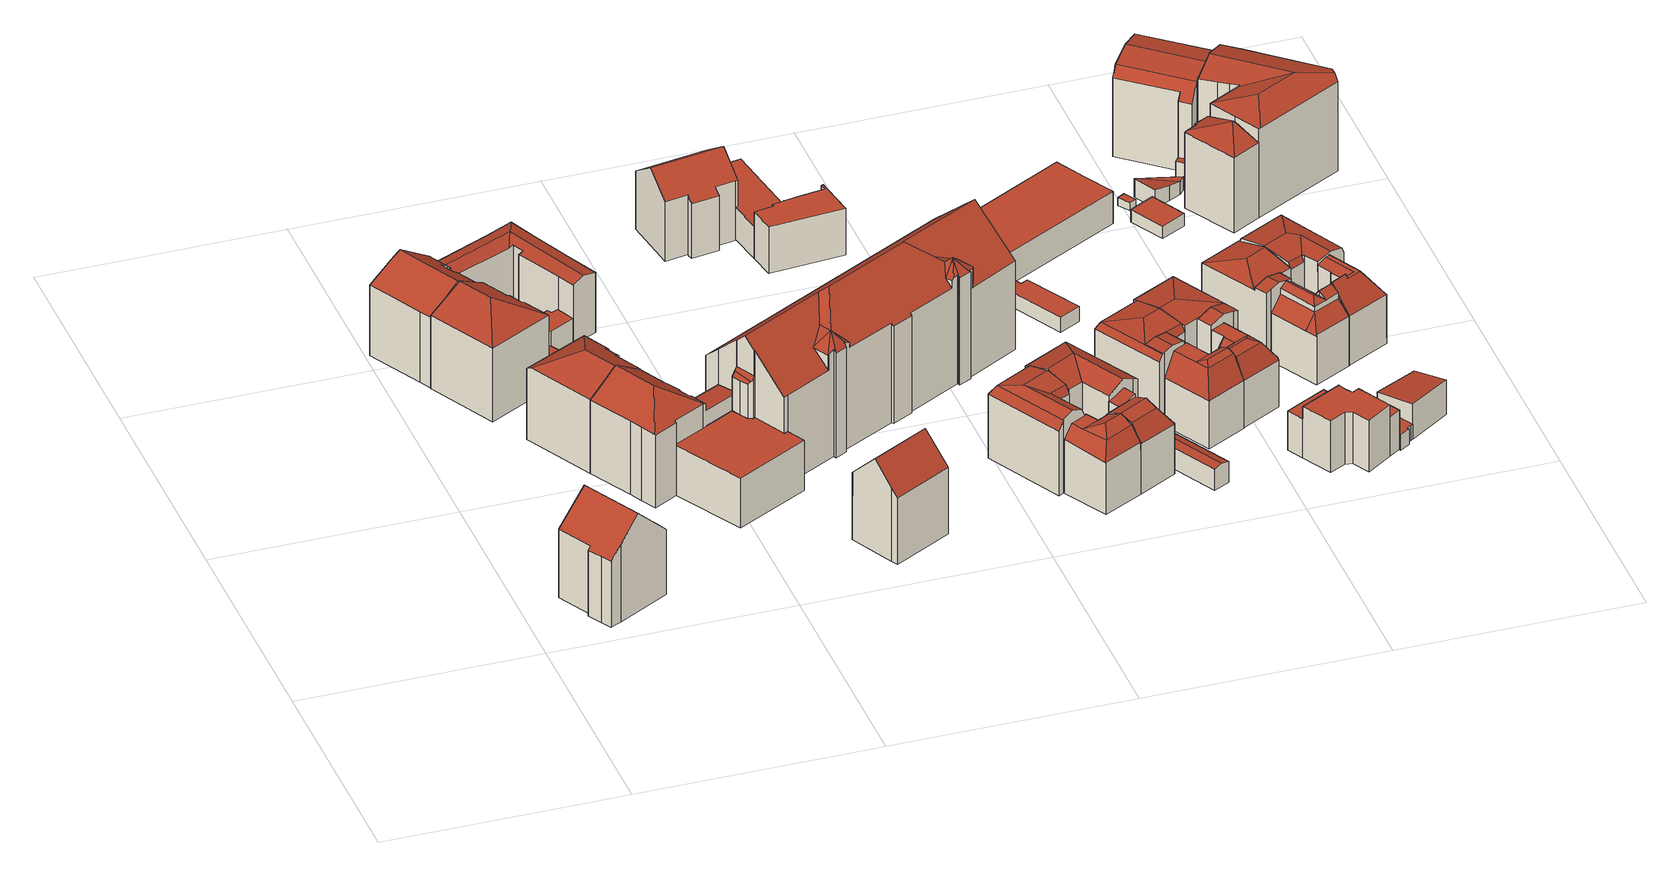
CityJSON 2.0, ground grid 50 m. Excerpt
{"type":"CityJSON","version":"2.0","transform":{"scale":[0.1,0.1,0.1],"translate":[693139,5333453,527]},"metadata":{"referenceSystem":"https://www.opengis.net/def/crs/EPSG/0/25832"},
"CityObjects":{
"building1":{"type":"Building","attributes":{"Gemeindeschluessel":"09162000","HoeheDach":"551.309","HoeheGrund":"529.270","Methode":"1000","NiedrigsteTraufeDesGebaeudes":"544.034","Geometrietyp2DReferenz":"3000","function":"31001_1000","roofType":"3100","measuredHeight":22.04},"geometry":[{"type":"MultiSurface","lod":"2","boundaries":[[[0,1,2,3]],[[4,5,6,7,8,9]],[[10,11,1,0]],[[12,13,14,15,16,17,18,5,4]],[[18,19,20,21,2,1,11,6,5]],[[22,13,12,23]],[[24,14,13,22]],[[25,26,27,19,18,17]],[[28,15,14,24]],[[3,2,21,29]],[[7,6,11,10]],[[26,25,30,28,24,22,23,9,8,7,10,0,3,29,31,27]],[[20,19,27,31,29,21]],[[28,30,25,17,16,15]],[[23,12,4,9]]],"semantics":{"surfaces":[{"type":"WallSurface"},{"type":"RoofSurface"},{"type":"GroundSurface"}],"values":[0,0,0,1,1,0,0,0,0,0,0,2,0,0,0]}}]},
"building2":{"type":"Building","attributes":{"Gemeindeschluessel":"09162000","HoeheDach":"549.373","HoeheGrund":"528.740","Methode":"1000","NiedrigsteTraufeDesGebaeudes":"545.238","Geometrietyp2DReferenz":"3000","function":"31001_9998","roofType":"3200","measuredHeight":20.63,"storeysAboveGround":4},"geometry":[{"type":"MultiSurface","lod":"2","boundaries":[[[32,33,34,35,36,37]],[[34,33,38,39]],[[40,39,38,41,42,43]],[[42,44,45,46,47,48,49,43]],[[50,32,37,51,52,53,46,45,44]],[[33,32,50,38]],[[54,52,51,55]],[[47,46,53,56]],[[56,53,52,54]],[[39,40,43,49,48,47,56,54,55,36,35,34]],[[41,38,50,44,42]],[[55,51,37,36]]],"semantics":{"surfaces":[{"type":"WallSurface"},{"type":"RoofSurface"},{"type":"GroundSurface"}],"values":[0,0,0,0,1,1,0,0,0,2,1,0]}}]},
"building3":{"type":"Building","attributes":{"Gemeindeschluessel":"09162000","HoeheDach":"549.500","HoeheGrund":"528.920","Methode":"2000","NiedrigsteTraufeDesGebaeudes":"544.828","Geometrietyp2DReferenz":"3000","function":"31001_9998","roofType":"3200","measuredHeight":20.58,"storeysAboveGround":4},"geometry":[{"type":"MultiSurface","lod":"2","boundaries":[[[57,58,59,60]],[[61,62,63,64,65,66]],[[66,65,67,68]],[[69,70,71,72]],[[68,67,58,73]],[[72,71,74,75]],[[65,64,74,71,70,59,58,67]],[[62,61,76,77,57,60,69,72,75,63]],[[76,61,66,68,73,77]],[[77,73,58,57]],[[60,59,70,69]],[[75,74,64,63]]],"semantics":{"surfaces":[{"type":"WallSurface"},{"type":"RoofSurface"},{"type":"GroundSurface"}],"values":[0,0,1,0,1,0,1,2,0,0,0,0]}}]},
"building4":{"type":"Building","attributes":{"Gemeindeschluessel":"09162000","HoeheDach":"549.465","HoeheGrund":"528.920","Methode":"2000","NiedrigsteTraufeDesGebaeudes":"542.322","Geometrietyp2DReferenz":"3000","function":"31001_9998","roofType":"3100","measuredHeight":20.55,"storeysAboveGround":4},"geometry":[{"type":"MultiSurface","lod":"2","boundaries":[[[78,79,80,81,82,83]],[[84,85,86,87,88,89,90,91,92,93,94,95,96,97,98]],[[99,100,101,102,103,104]],[[105,87,86,106]],[[97,96,107,108,109,110,111,112,113]],[[104,103,114,115]],[[116,117,100,99,104,115,118,119,120,121,122,123,124,125,126,105,106,127,128,79,78,83,129,130,131,113,112,111,110,132,133,134,135]],[[126,88,87,105]],[[83,82,136,129]],[[137,98,97,113,131,130]],[[117,138,101,100]],[[139,140,141,142,109,108,107]],[[122,92,91,123]],[[143,144,145,135,134,133,132,142]],[[129,136,137,130]],[[146,147,148,145,144,143,142,141]],[[90,89,125,124,123,91]],[[125,89,88,126]],[[149,114,103,102,101,138,148,147,146,141,150]],[[128,151,80,79]],[[81,80,151,85,84,98,137,136,82]],[[110,109,142,132]],[[121,120,119,118,149,150,152,94,93]],[[121,93,92,122]],[[152,150,141,140,139]],[[115,114,149,118]],[[128,127,106,86,85,151]],[[117,116,135,145,148,138]],[[95,94,152,139,107,96]]],"semantics":{"surfaces":[{"type":"WallSurface"},{"type":"RoofSurface"},{"type":"GroundSurface"}],"values":[0,1,0,0,0,0,2,0,0,0,0,1,0,0,0,1,0,0,1,0,1,0,0,0,1,0,0,0,0]}}]},
"building5":{"type":"Building","attributes":{"Gemeindeschluessel":"09162000","HoeheDach":"549.930","HoeheGrund":"528.985","Methode":"2000","NiedrigsteTraufeDesGebaeudes":"543.192","Geometrietyp2DReferenz":"3000","function":"31001_9998","roofType":"3200","measuredHeight":20.95,"storeysAboveGround":4},"geometry":[{"type":"MultiSurface","lod":"2","boundaries":[[[153,154,155,156,157,158,159,160,161,162,163,164,165,166,167,168,169,170,171]],[[154,172,173,155]],[[169,174,175,170]],[[162,176,177,163]],[[166,178,179,167]],[[167,179,180,168]],[[153,181,172,154]],[[166,165,182,183,184,178]],[[168,180,174,169]],[[163,177,185,164]],[[160,186,187,161]],[[184,183,188,189]],[[190,191,188,183,182,185,177,176,187,186,192]],[[153,171,193,189,188,191,181]],[[194,195,196,190,192,197]],[[157,195,194,158]],[[157,156,198,196,195]],[[160,159,197,192,186]],[[164,185,182,165]],[[170,175,193,171]],[[158,194,197,159]],[[189,193,175,174,180,179,178,184]],[[155,173,198,156]],[[161,187,176,162]],[[198,173,172,181,191,190,196]]],"semantics":{"surfaces":[{"type":"GroundSurface"},{"type":"WallSurface"},{"type":"RoofSurface"}],"values":[0,1,1,1,1,1,1,1,1,1,1,1,2,1,2,1,1,1,1,1,1,2,1,1,2]}}]},
"building6":{"type":"Building","attributes":{"Gemeindeschluessel":"09162000","HoeheDach":"534.372","HoeheGrund":"529.060","Methode":"1000","NiedrigsteTraufeDesGebaeudes":"532.592","Geometrietyp2DReferenz":"3000","function":"31001_2000","roofType":"3100","measuredHeight":5.31},"geometry":[{"type":"MultiSurface","lod":"2","boundaries":[[[199,200,201,202]],[[201,203,204,205,206,202]],[[207,208,209,210,211,212]],[[208,207,199,202,206,205,213,209]],[[211,210,214,204,203]],[[207,212,200,199]],[[205,204,214,213]],[[200,212,211,203,201]],[[213,214,210,209]]],"semantics":{"surfaces":[{"type":"WallSurface"},{"type":"GroundSurface"},{"type":"RoofSurface"}],"values":[0,0,0,1,2,0,0,2,0]}}]},
"building7":{"type":"Building","attributes":{"Gemeindeschluessel":"09162000","HoeheDach":"531.692","HoeheGrund":"528.900","Methode":"1000","NiedrigsteTraufeDesGebaeudes":"531.692","Geometrietyp2DReferenz":"3000","function":"31001_2000","roofType":"1000","measuredHeight":2.79},"geometry":[{"type":"MultiSurface","lod":"2","boundaries":[[[215,216,217,218,219,220]],[[221,222,223,224]],[[224,223,225,226]],[[218,217,225,223,222,227,219]],[[219,227,222,221,228,220]],[[216,215,220,228,221,224,226]],[[226,225,217,216]]],"semantics":{"surfaces":[{"type":"WallSurface"},{"type":"RoofSurface"},{"type":"GroundSurface"}],"values":[0,0,0,1,0,2,0]}}]},
"building8":{"type":"Building","attributes":{"Gemeindeschluessel":"09162000","HoeheDach":"534.969","HoeheGrund":"528.969","Methode":"3220","NiedrigsteTraufeDesGebaeudes":"534.969","Geometrietyp2DReferenz":"3000","function":"31001_2000","roofType":"9999","measuredHeight":6},"geometry":[{"type":"MultiSurface","lod":"2","boundaries":[[[229,230,231,232]],[[233,234,235,236,230,229,237]],[[236,235,238,239]],[[235,234,240,238]],[[230,236,239,231]],[[237,229,232,241]],[[233,237,241,242]],[[241,232,231,239,238,240,242]],[[234,233,242,240]]],"semantics":{"surfaces":[{"type":"WallSurface"},{"type":"RoofSurface"},{"type":"GroundSurface"}],"values":[0,1,0,0,0,0,0,2,0]}}]},
"building9":{"type":"Building","attributes":{"Gemeindeschluessel":"09162000","HoeheDach":"540.330","HoeheGrund":"529.132","Methode":"2000","NiedrigsteTraufeDesGebaeudes":"540.330","Geometrietyp2DReferenz":"3000","function":"31001_9998","roofType":"1000","measuredHeight":11.2,"storeysAboveGround":2},"geometry":[{"type":"MultiSurface","lod":"2","boundaries":[[[243,244,245,246]],[[247,248,249,250]],[[251,252,248,247]],[[253,254,255,256]],[[257,258,254,253]],[[244,259,249,248,252,260,261,255,254,258,262,263,245]],[[250,249,259,264]],[[265,262,258,257]],[[246,245,263,266]],[[244,243,264,259]],[[266,263,262,265]],[[256,255,261,267]],[[267,261,260,268]],[[264,243,246,266,265,257,253,256,267,268,251,247,250]],[[268,260,252,251]]],"semantics":{"surfaces":[{"type":"WallSurface"},{"type":"RoofSurface"},{"type":"GroundSurface"}],"values":[0,0,0,0,0,1,0,0,0,0,0,0,0,2,0]}}]},
"building10":{"type":"Building","attributes":{"Gemeindeschluessel":"09162000","HoeheDach":"533.035","HoeheGrund":"528.970","Methode":"1000","NiedrigsteTraufeDesGebaeudes":"531.891","Geometrietyp2DReferenz":"3000","function":"31001_2000","roofType":"1000","measuredHeight":4.07},"geometry":[{"type":"MultiSurface","lod":"2","boundaries":[[[269,270,271,272,273,274,275,276]],[[277,278,279,272,271,270]],[[280,277,270,269,276,281]],[[278,277,280,281,282,283,284,279]],[[279,284,283,274,273,272]],[[276,275,274,283,282,281]]],"semantics":{"surfaces":[{"type":"RoofSurface"},{"type":"WallSurface"},{"type":"GroundSurface"}],"values":[0,1,1,2,1,1]}}]},
"building11":{"type":"Building","attributes":{"Gemeindeschluessel":"09162000","HoeheDach":"550.210","HoeheGrund":"529.182","Methode":"2000","NiedrigsteTraufeDesGebaeudes":"544.237","Geometrietyp2DReferenz":"3000","function":"31001_1000","roofType":"3100","measuredHeight":21.03,"storeysAboveGround":4},"geometry":[{"type":"MultiSurface","lod":"2","boundaries":[[[285,286,287,288]],[[289,288,287,290]],[[291,292,286,285,293]],[[294,291,293,295]],[[294,295,289,290,296]],[[291,294,296,292]],[[285,288,289,295,293]],[[296,290,287,286,292]]],"semantics":{"surfaces":[{"type":"RoofSurface"},{"type":"WallSurface"},{"type":"GroundSurface"}],"values":[0,1,0,1,2,1,1,1]}}]},
"building12":{"type":"Building","attributes":{"name":"Grundschule München, Bazeillesstraße 8","Gemeindeschluessel":"09162000","HoeheDach":"558.820","HoeheGrund":"528.486","Methode":"2000","NiedrigsteTraufeDesGebaeudes":"548.027","Geometrietyp2DReferenz":"3000","function":"31001_3020","roofType":"3200","measuredHeight":30.33,"storeysAboveGround":4},"geometry":[{"type":"MultiSurface","lod":"2","boundaries":[[[297,298,299,300,301,302,303,304,305,306,307]],[[308,309,310,311,312]],[[313,302,301,314]],[[311,310,315,316,317,318]],[[319,320,321,322,323,324,325]],[[326,327,328,329,316,315]],[[330,331,332,333]],[[334,335,336,337]],[[338,339,340]],[[308,312,341,342]],[[343,344,345,346]],[[312,311,318]],[[347,317,348]],[[349,350,351,352,353]],[[326,315,310,309]],[[339,338,354]],[[355,356,321,320]],[[357,358,359,360,361]],[[362,307,306,363]],[[318,364,365]],[[366,353,352,340,367]],[[347,348,329,328,305,304,368]],[[357,361,335,334,369]],[[359,299,298,370,371,372,360]],[[373,374,331,330]],[[375,376,318,365]],[[377,378,351,350]],[[373,349,353,366,379,374]],[[318,347,364]],[[343,380,381,376,375,382,344]],[[381,341,312,318,376]],[[358,357,369,333,332,383]],[[354,338,323,322]],[[382,375,365]],[[351,378,325,324,340,352]],[[384,297,307,362]],[[324,323,338,340]],[[370,298,297,384]],[[367,340,385]],[[313,339,354,322,321,356,345,344,382,365,364,303,302]],[[383,332,331,374,379,386,385,314,301,300]],[[313,340,339]],[[304,303,364,368]],[[327,363,306,305,328]],[[340,313,385]],[[336,335,361,360,372]],[[386,367,385]],[[348,317,316,329]],[[313,314,385]],[[379,366,367,386]],[[326,309,308,342,380,343,346,355,320,319,377,350,349,373,330,333,369,334,337,371,370,384,362,363,327]],[[346,345,356,355]],[[347,368,364]],[[317,347,318]],[[319,325,378,377]],[[337,336,372,371]],[[342,341,381,380]],[[359,358,383,300,299]]],"semantics":{"surfaces":[{"type":"RoofSurface"},{"type":"WallSurface"},{"type":"GroundSurface"}],"values":[0,1,0,0,1,1,1,1,0,1,1,0,1,1,1,1,1,0,1,0,0,0,1,1,1,0,1,1,0,1,0,1,1,1,0,1,0,1,0,0,0,0,0,1,0,0,1,1,0,1,2,1,0,0,1,1,1,1]}}]},
"building13":{"type":"Building","attributes":{"Gemeindeschluessel":"09162000","HoeheDach":"546.635","HoeheGrund":"529.090","Methode":"2000","NiedrigsteTraufeDesGebaeudes":"541.404","Geometrietyp2DReferenz":"3000","function":"31001_1000","roofType":"3100","measuredHeight":17.55,"storeysAboveGround":4},"geometry":[{"type":"MultiSurface","lod":"2","boundaries":[[[387,388,389,390]],[[391,390,389,392,393,394]],[[395,396,397,398,399,400,401,402]],[[403,404,402,401,400,405]],[[406,407,408,387,390,391,394,409,410,411,412,399,398,397,396]],[[394,393,413,409]],[[411,410,409,413,404,403,405,412]],[[413,393,392,389,388,414,415,416,395,402,404]],[[414,388,387,408,407,415]],[[406,416,415,407]],[[396,395,416,406]],[[412,405,400,399]]],"semantics":{"surfaces":[{"type":"WallSurface"},{"type":"RoofSurface"},{"type":"GroundSurface"}],"values":[0,0,0,1,2,0,0,1,0,0,0,0]}}]},
"building14":{"type":"Building","attributes":{"Gemeindeschluessel":"09162000","HoeheDach":"546.580","HoeheGrund":"529.190","Methode":"2000","NiedrigsteTraufeDesGebaeudes":"543.602","Geometrietyp2DReferenz":"3000","function":"31001_1000","roofType":"3100","measuredHeight":17.39,"storeysAboveGround":6},"geometry":[{"type":"MultiSurface","lod":"2","boundaries":[[[417,418,419,420]],[[421,422,423,424]],[[425,426,427,422,421,428,429]],[[430,428,421,424]],[[422,427,418,423]],[[431,432,433,430]],[[434,432,431,435,436,437]],[[419,438,439,420]],[[426,425,438,419]],[[417,437,436,423,418]],[[435,431,430,424]],[[426,419,418,427]],[[430,433,429,428]],[[439,434,437,417,420]],[[436,435,424,423]],[[434,439,438,425,429,433,432]]],"semantics":{"surfaces":[{"type":"RoofSurface"},{"type":"WallSurface"},{"type":"GroundSurface"}],"values":[0,0,1,0,0,1,1,1,1,0,0,0,1,1,0,2]}}]},
"building15":{"type":"Building","attributes":{"Gemeindeschluessel":"09162000","HoeheDach":"536.692","HoeheGrund":"529.470","Methode":"1000","NiedrigsteTraufeDesGebaeudes":"536.692","Geometrietyp2DReferenz":"3000","function":"31001_2000","roofType":"1000","measuredHeight":7.22,"storeysAboveGround":2},"geometry":[{"type":"MultiSurface","lod":"2","boundaries":[[[440,441,442,443,444,445,446,447,448,449,450,451,452,453]],[[443,454,455,444]],[[442,456,454,443]],[[445,457,458,446]],[[459,460,461,462,463,464,465,458,457,455,454,456,466,467]],[[452,451,461,460,459,453]],[[444,455,457,445]],[[447,465,464,448]],[[441,466,456,442]],[[448,464,463,449]],[[453,459,467,440]],[[446,458,465,447]],[[440,467,466,441]],[[450,462,461,451]],[[449,463,462,450]]],"semantics":{"surfaces":[{"type":"GroundSurface"},{"type":"WallSurface"},{"type":"RoofSurface"}],"values":[0,1,1,1,2,1,1,1,1,1,1,1,1,1,1]}}]},
"building16":{"type":"Building","attributes":{"Gemeindeschluessel":"09162000","HoeheDach":"545.290","HoeheGrund":"529.190","Methode":"2000","NiedrigsteTraufeDesGebaeudes":"539.403","Geometrietyp2DReferenz":"3000","function":"31001_1000","roofType":"3100","measuredHeight":16.1,"storeysAboveGround":3},"geometry":[{"type":"MultiSurface","lod":"2","boundaries":[[[468,434,432,469,470]],[[471,472,473,474]],[[475,476,468,470,477]],[[432,434,478,479,480]],[[469,473,472,481,482,477,470]],[[483,481,472,471,484]],[[485,483,484]],[[475,477,482,485]],[[474,486,471]],[[469,432,480,486,474,473]],[[471,486,480,479,484]],[[478,434,468,476]],[[483,485,482,481]],[[485,484,479,478,476,475]]],"semantics":{"surfaces":[{"type":"GroundSurface"},{"type":"RoofSurface"},{"type":"WallSurface"}],"values":[0,1,2,2,2,1,1,1,2,2,1,2,1,1]}}]},
"building17":{"type":"Building","attributes":{"Gemeindeschluessel":"09162000","HoeheDach":"540.025","HoeheGrund":"529.490","Methode":"1000","NiedrigsteTraufeDesGebaeudes":"540.025","Geometrietyp2DReferenz":"3000","function":"31001_2000","roofType":"1000","measuredHeight":10.54},"geometry":[{"type":"MultiSurface","lod":"2","boundaries":[[[487,488,489,490]],[[491,492,488,487]],[[493,494,495,449]],[[448,496,497,447]],[[445,498,499,444]],[[446,500,498,445]],[[493,449,448,447,446,445,444,501,491,487,490,502,503]],[[494,504,505,489,488,492,506,499,498,500,497,496,495]],[[449,495,496,448]],[[505,504,503,502,490,489]],[[499,506,492,491,501,444]],[[503,504,494,493]],[[447,497,500,446]]],"semantics":{"surfaces":[{"type":"WallSurface"},{"type":"GroundSurface"},{"type":"RoofSurface"}],"values":[0,0,0,0,0,0,1,2,0,0,0,0,0]}}]},
"building18":{"type":"Building","attributes":{"Gemeindeschluessel":"09162000","HoeheDach":"546.852","HoeheGrund":"529.162","Methode":"1000","NiedrigsteTraufeDesGebaeudes":"544.910","Geometrietyp2DReferenz":"3000","function":"31001_1000","roofType":"3100","measuredHeight":17.69,"storeysAboveGround":6},"geometry":[{"type":"MultiSurface","lod":"2","boundaries":[[[507,508,509,510]],[[511,512,513,507,510]],[[509,514,511,510]],[[507,513,515,516,508]],[[511,514,429,425,517,518,512]],[[519,429,514,509]],[[520,519,509,508]],[[425,429,519,520,521]],[[516,517,425,521]],[[520,508,516,521]],[[518,515,513,512]],[[515,518,517,516]]],"semantics":{"surfaces":[{"type":"RoofSurface"},{"type":"WallSurface"},{"type":"GroundSurface"}],"values":[0,1,1,0,2,1,0,1,1,0,1,1]}}]},
"building19":{"type":"Building","attributes":{"Gemeindeschluessel":"09162000","HoeheDach":"545.180","HoeheGrund":"529.162","Methode":"2000","NiedrigsteTraufeDesGebaeudes":"540.417","Geometrietyp2DReferenz":"3000","function":"31001_1000","roofType":"3100","measuredHeight":16.02,"storeysAboveGround":3},"geometry":[{"type":"MultiSurface","lod":"2","boundaries":[[[511,469,522,523,524,525]],[[469,470,526,527,528,529,522]],[[530,531,532]],[[533,534,531,530]],[[526,535,534,533,527]],[[536,524,523]],[[536,537,538,539,540,525,524]],[[536,541,537]],[[528,542,530,538,541,529]],[[534,535,543,512,531]],[[537,541,538]],[[526,470,543,535]],[[533,530,542]],[[512,511,525,540,532,531]],[[532,540,539,530]],[[527,533,542,528]],[[530,539,538]],[[470,469,511,512,543]],[[529,541,536,523,522]]],"semantics":{"surfaces":[{"type":"WallSurface"},{"type":"RoofSurface"},{"type":"GroundSurface"}],"values":[0,0,1,1,1,0,1,0,1,0,0,0,0,0,0,1,0,2,1]}}]},
"building20":{"type":"Building","attributes":{"Gemeindeschluessel":"09162000","HoeheDach":"532.110","HoeheGrund":"527.010","Methode":"2000","NiedrigsteTraufeDesGebaeudes":"531.710","Geometrietyp2DReferenz":"3000","function":"51009_1610","roofType":"3100","measuredHeight":5.1},"geometry":[{"type":"MultiSurface","lod":"2","boundaries":[[[544,545,546,547]],[[548,549,550,545,544]],[[545,550,551,546]],[[547,552,548,544]],[[552,553,549,548]],[[547,546,551,553,552]],[[550,549,553,551]]],"semantics":{"surfaces":[{"type":"WallSurface"},{"type":"RoofSurface"},{"type":"GroundSurface"}],"values":[0,0,1,2,0,0,1]}}]},
"building21":{"type":"Building","attributes":{"Gemeindeschluessel":"09162000","HoeheDach":"546.340","HoeheGrund":"529.209","Methode":"2000","NiedrigsteTraufeDesGebaeudes":"543.905","Geometrietyp2DReferenz":"3000","function":"31001_1000","roofType":"3200","measuredHeight":17.13,"storeysAboveGround":6},"geometry":[{"type":"MultiSurface","lod":"2","boundaries":[[[554,555,556,557,558]],[[559,560,561,558]],[[554,562,563,564]],[[565,566,555,554]],[[560,567,568,569,561]],[[570,571,572,573]],[[574,575,573,576]],[[574,577,567,560,559,575]],[[554,558,561,569,562]],[[564,578,579,565,554]],[[557,556,571,570]],[[580,581,577,574,576,582,583]],[[575,559,558,570,573]],[[580,579,578,581]],[[568,563,562,569]],[[576,573,572,582]],[[558,557,570]],[[580,583,566,565,579]],[[582,572,571,556,555,566,583]],[[577,581,578,564,563,568,567]]],"semantics":{"surfaces":[{"type":"RoofSurface"},{"type":"WallSurface"},{"type":"GroundSurface"}],"values":[0,1,1,0,0,0,1,1,1,0,0,2,0,1,0,1,0,1,1,1]}}]},
"building22":{"type":"Building","attributes":{"Gemeindeschluessel":"09162000","HoeheDach":"532.762","HoeheGrund":"529.540","Methode":"1000","NiedrigsteTraufeDesGebaeudes":"532.762","Geometrietyp2DReferenz":"3000","function":"51009_1610","roofType":"1000","measuredHeight":3.22},"geometry":[{"type":"MultiSurface","lod":"2","boundaries":[[[584,585,586,587,588,589,590]],[[586,591,592,587]],[[584,593,594,585]],[[595,596,597,592,591,594,593]],[[587,592,597,588]],[[590,595,593,584]],[[585,594,591,586]],[[589,596,595,590]],[[588,597,596,589]]],"semantics":{"surfaces":[{"type":"GroundSurface"},{"type":"WallSurface"},{"type":"RoofSurface"}],"values":[0,1,1,2,1,1,1,1,1]}}]},
"building23":{"type":"Building","attributes":{"Gemeindeschluessel":"09162000","HoeheDach":"545.400","HoeheGrund":"529.218","Methode":"2000","NiedrigsteTraufeDesGebaeudes":"540.044","Geometrietyp2DReferenz":"3000","function":"31001_1000","roofType":"2100","measuredHeight":16.18,"storeysAboveGround":3},"geometry":[{"type":"MultiSurface","lod":"2","boundaries":[[[598,599,600,601]],[[599,602,603,600]],[[604,605,606,607]],[[601,600,608,609,610]],[[603,602,605,604,608]],[[600,603,608]],[[611,612,606,605,602,599,598]],[[613,601,610,577]],[[611,598,601,613]],[[607,614,604]],[[581,615,612,611,613,577]],[[608,604,614,616,609]],[[581,616,614,615]],[[581,577,610,609,616]],[[612,615,614,607,606]]],"semantics":{"surfaces":[{"type":"RoofSurface"},{"type":"WallSurface"},{"type":"GroundSurface"}],"values":[0,0,0,0,0,0,1,1,1,1,2,0,1,1,1]}}]},
"building24":{"type":"Building","attributes":{"Gemeindeschluessel":"09162000","HoeheDach":"546.420","HoeheGrund":"529.353","Methode":"2000","NiedrigsteTraufeDesGebaeudes":"545.320","Geometrietyp2DReferenz":"3000","function":"31001_9998","roofType":"3200","measuredHeight":17.07,"storeysAboveGround":6},"geometry":[{"type":"MultiSurface","lod":"2","boundaries":[[[617,618,619,620,621,622,623]],[[624,625,626,627,628]],[[627,629,630]],[[618,617,631,632,633]],[[617,623,625,624,631]],[[622,621,629,627,626]],[[627,632,628]],[[627,630,634,635,633,632]],[[620,619,635,634,636]],[[620,636,629,621]],[[622,626,625,623]],[[634,630,629,636]],[[631,624,628,632]],[[618,633,635,619]]],"semantics":{"surfaces":[{"type":"GroundSurface"},{"type":"RoofSurface"},{"type":"WallSurface"}],"values":[0,1,1,2,2,2,2,1,2,2,2,1,1,2]}}]},
"building25":{"type":"Building","attributes":{"Gemeindeschluessel":"09162000","HoeheDach":"536.664","HoeheGrund":"529.490","Methode":"1000","NiedrigsteTraufeDesGebaeudes":"532.949","Geometrietyp2DReferenz":"3000","function":"31001_3065","roofType":"1000","measuredHeight":7.17,"storeysAboveGround":2},"geometry":[{"type":"MultiSurface","lod":"2","boundaries":[[[637,638,639,640,641,642,643,644,645,646,647]],[[645,644,643,648,649,650,651,646]],[[584,652,585,641,640,653,654]],[[655,656,584,654,657,658,659,660]],[[586,585,652,584,656,655,660,661,662,663,651,650,649,648]],[[664,653,640,639,638,665]],[[659,665,638,637,662,661,660]],[[663,647,646,651]],[[662,637,647,663]],[[586,642,641,585]],[[648,643,642,586]],[[658,657,654,653,664,665,659]]],"semantics":{"surfaces":[{"type":"RoofSurface"},{"type":"WallSurface"},{"type":"GroundSurface"}],"values":[0,1,1,1,2,1,1,1,1,1,1,0]}}]},
"building26":{"type":"Building","attributes":{"Gemeindeschluessel":"09162000","HoeheDach":"545.420","HoeheGrund":"529.377","Methode":"2000","NiedrigsteTraufeDesGebaeudes":"539.941","Geometrietyp2DReferenz":"3000","function":"31001_9998","roofType":"2100","measuredHeight":16.04,"storeysAboveGround":3},"geometry":[{"type":"MultiSurface","lod":"2","boundaries":[[[666,667,668,669,670]],[[671,672,673,674]],[[670,669,675,676,677,678]],[[679,675,680]],[[667,672,671,681,682,679,680,668]],[[672,667,666,617,623,673]],[[623,617,678,677,683]],[[684,674,673,623,683]],[[681,671,674,684,685]],[[666,670,678,617]],[[682,686,676,675,679]],[[680,675,669,668]],[[685,676,686]],[[682,681,685,686]],[[684,683,677,676,685]]],"semantics":{"surfaces":[{"type":"WallSurface"},{"type":"RoofSurface"},{"type":"GroundSurface"}],"values":[0,0,1,1,0,2,0,0,1,0,1,1,1,1,1]}}]},
"building27":{"type":"Building","attributes":{"Gemeindeschluessel":"09162000","HoeheDach":"541.110","HoeheGrund":"529.506","Methode":"2000","NiedrigsteTraufeDesGebaeudes":"538.210","Geometrietyp2DReferenz":"3000","function":"31001_1000","roofType":"1000","measuredHeight":11.6,"storeysAboveGround":4},"geometry":[{"type":"MultiSurface","lod":"2","boundaries":[[[687,688,689,690,691]],[[692,693,694,695]],[[696,697,698,699]],[[700,701,699,702]],[[703,704,705,692,695,706,707,700,702,687,691,708,709,710,711]],[[710,712,713,711]],[[694,693,714,715,716,717,718,719,689,688,698,697]],[[702,699,698,688,687]],[[720,719,718,721]],[[690,689,719,720]],[[703,722,716,715,704]],[[705,714,693,692]],[[696,699,701,723]],[[709,724,712,710]],[[707,723,701,700]],[[695,694,697,696,706]],[[711,713,722,703]],[[708,721,718,717,724,709]],[[724,717,716,722]],[[706,696,723,707]],[[720,721,690]],[[704,715,714,705]],[[722,713,712,724]],[[691,690,721,708]]],"semantics":{"surfaces":[{"type":"WallSurface"},{"type":"GroundSurface"},{"type":"RoofSurface"}],"values":[0,0,0,0,1,0,2,0,0,0,0,0,2,0,0,0,0,0,0,0,2,0,2,0]}}]},
"building28":{"type":"Building","attributes":{"Gemeindeschluessel":"09162000","HoeheDach":"546.160","HoeheGrund":"529.363","Methode":"2000","NiedrigsteTraufeDesGebaeudes":"544.460","Geometrietyp2DReferenz":"3000","function":"31001_9998","roofType":"3200","measuredHeight":16.8,"storeysAboveGround":6},"geometry":[{"type":"MultiSurface","lod":"2","boundaries":[[[725,726,727,728,729]],[[730,731,732,733,734,735,736]],[[733,737,738,734]],[[739,740,738,737]],[[741,742,743,728,727]],[[735,734,738,740,744]],[[731,742,741,732]],[[735,744,745,736]],[[730,736,745,725,729,746]],[[731,730,746,743,742]],[[732,741,727,726,747,737,733]],[[747,739,737]],[[743,746,729,728]],[[725,745,744,740,739,747,726]]],"semantics":{"surfaces":[{"type":"WallSurface"},{"type":"GroundSurface"},{"type":"RoofSurface"}],"values":[0,1,0,2,2,0,0,0,0,0,0,2,2,2]}}]},
"building29":{"type":"Building","attributes":{"Gemeindeschluessel":"09162000","HoeheDach":"532.944","HoeheGrund":"529.472","Methode":"1000","NiedrigsteTraufeDesGebaeudes":"532.944","Geometrietyp2DReferenz":"3000","function":"31001_2000","roofType":"1000","measuredHeight":3.47},"geometry":[{"type":"MultiSurface","lod":"2","boundaries":[[[748,749,750,751]],[[752,753,754,755]],[[751,750,755,754]],[[756,757,749,748]],[[752,755,750,749,757,758,759]],[[760,759,758,761]],[[754,753,760,761,756,748,751]],[[759,760,753,752]],[[761,758,757,756]]],"semantics":{"surfaces":[{"type":"WallSurface"},{"type":"RoofSurface"},{"type":"GroundSurface"}],"values":[0,0,0,0,1,0,2,0,0]}}]},
"building30":{"type":"Building","attributes":{"Gemeindeschluessel":"09162000","HoeheDach":"545.830","HoeheGrund":"529.399","Methode":"2000","NiedrigsteTraufeDesGebaeudes":"540.275","Geometrietyp2DReferenz":"3000","function":"31001_9998","roofType":"3100","measuredHeight":16.43,"storeysAboveGround":3},"geometry":[{"type":"MultiSurface","lod":"2","boundaries":[[[730,762,763,764]],[[765,766,767,768,769]],[[770,771,772,773]],[[774,775,776]],[[777,778,773,772]],[[775,774,779,780,765,781,763,762,782]],[[783,731,730,764,784,785]],[[786,770,773,776]],[[779,774,787,767,766]],[[786,776,775,782]],[[769,781,765]],[[780,766,765]],[[784,764,763,781,769,768]],[[788,787,774,776,773]],[[731,783,777,772,771]],[[785,784,768,767,787,788,789]],[[778,777,783,785,789]],[[779,766,780]],[[788,773,778,789]],[[730,731,771,770,786,782,762]]],"semantics":{"surfaces":[{"type":"WallSurface"},{"type":"RoofSurface"},{"type":"GroundSurface"}],"values":[0,1,1,1,1,1,2,0,1,1,0,0,0,0,0,0,0,0,1,0]}}]},
"building31":{"type":"Building","attributes":{"Gemeindeschluessel":"09162000","HoeheDach":"531.384","HoeheGrund":"529.670","Methode":"1000","NiedrigsteTraufeDesGebaeudes":"531.384","Geometrietyp2DReferenz":"3000","function":"31001_2000","roofType":"1000","measuredHeight":1.71},"geometry":[{"type":"MultiSurface","lod":"2","boundaries":[[[790,791,792,793]],[[794,795,796,797]],[[793,794,797,790]],[[791,796,795,792]],[[790,797,796,791]],[[792,795,794,793]]],"semantics":{"surfaces":[{"type":"GroundSurface"},{"type":"RoofSurface"},{"type":"WallSurface"}],"values":[0,1,2,2,2,2]}}]},
"building32":{"type":"Building","attributes":{"Gemeindeschluessel":"09162000","HoeheDach":"532.468","HoeheGrund":"529.680","Methode":"1000","NiedrigsteTraufeDesGebaeudes":"532.468","Geometrietyp2DReferenz":"3000","function":"31001_2000","roofType":"1000","measuredHeight":2.79},"geometry":[{"type":"MultiSurface","lod":"2","boundaries":[[[798,799,800,801]],[[801,800,802,803]],[[804,798,801,803]],[[804,805,799,798]],[[802,800,799,805]],[[803,802,805,804]]],"semantics":{"surfaces":[{"type":"WallSurface"},{"type":"GroundSurface"},{"type":"RoofSurface"}],"values":[0,0,1,0,2,0]}}]},
"building33":{"type":"Building","attributes":{"Gemeindeschluessel":"09162000","HoeheDach":"537.519","HoeheGrund":"529.472","Methode":"1000","NiedrigsteTraufeDesGebaeudes":"536.004","Geometrietyp2DReferenz":"3000","function":"31001_2000","roofType":"9999","measuredHeight":8.05},"geometry":[{"type":"MultiSurface","lod":"2","boundaries":[[[806,807,808,760]],[[753,809,810,811]],[[808,807,810,809]],[[811,806,760,753]],[[753,760,808,809]],[[811,810,807,806]]],"semantics":{"surfaces":[{"type":"WallSurface"},{"type":"RoofSurface"},{"type":"GroundSurface"}],"values":[0,0,1,2,0,0]}}]},
"building34":{"type":"Building","attributes":{"Gemeindeschluessel":"09162000","HoeheDach":"546.430","HoeheGrund":"529.388","Methode":"1000","NiedrigsteTraufeDesGebaeudes":"544.027","Geometrietyp2DReferenz":"3000","function":"31001_9998","roofType":"3100","measuredHeight":17.04,"storeysAboveGround":6},"geometry":[{"type":"MultiSurface","lod":"2","boundaries":[[[812,813,814,815]],[[734,816,817,818]],[[819,820,821]],[[822,818,817,823,824]],[[815,822,824,825,826,812]],[[825,824,823,827]],[[815,814,735,734,818,822]],[[828,829,830,821,831]],[[832,827,823,817,816]],[[812,826,831,821,820,813]],[[735,833,830,829,832,816,734]],[[828,827,832,829]],[[735,814,813,820,819,833]],[[833,819,821,830]],[[826,825,827,828,831]]],"semantics":{"surfaces":[{"type":"WallSurface"},{"type":"RoofSurface"},{"type":"GroundSurface"}],"values":[0,0,0,0,0,1,2,1,1,1,0,1,0,1,1]}}]},
"building35":{"type":"Building","attributes":{"Gemeindeschluessel":"09162000","HoeheDach":"533.661","HoeheGrund":"529.460","Methode":"2000","NiedrigsteTraufeDesGebaeudes":"532.398","Geometrietyp2DReferenz":"3000","function":"31001_2000","roofType":"2100","measuredHeight":4.2},"geometry":[{"type":"MultiSurface","lod":"2","boundaries":[[[834,835,836,837,838,839,840]],[[835,834,841,842]],[[841,843,844,845]],[[845,844,839,838,837,846]],[[847,842,841,845,846]],[[839,844,843,840]],[[835,842,847,836]],[[836,847,846,837]],[[840,843,841,834]]],"semantics":{"surfaces":[{"type":"GroundSurface"},{"type":"WallSurface"},{"type":"RoofSurface"}],"values":[0,1,2,1,2,1,1,1,1]}}]},
"building36":{"type":"Building","attributes":{"Gemeindeschluessel":"09162000","HoeheDach":"546.272","HoeheGrund":"529.463","Methode":"2000","NiedrigsteTraufeDesGebaeudes":"539.086","Geometrietyp2DReferenz":"3000","function":"31001_9998","roofType":"3100","measuredHeight":16.81,"storeysAboveGround":3},"geometry":[{"type":"MultiSurface","lod":"2","boundaries":[[[848,849,850,851,852,853]],[[854,855,789,856,857]],[[858,859,860]],[[861,862,863]],[[864,865,851,850]],[[861,866,858]],[[856,862,858,860,857]],[[867,868,848,853,869,870]],[[871,872,867,870,873]],[[858,862,861]],[[864,854,857,860,859,865]],[[866,861,863,869,853,852]],[[871,873,789,855]],[[849,848,868,874]],[[865,859,858,866,852,851]],[[854,864,850,849,874,872,871,855]],[[867,872,874,868]],[[789,873,870,869,863,862,856]]],"semantics":{"surfaces":[{"type":"WallSurface"},{"type":"RoofSurface"},{"type":"GroundSurface"}],"values":[0,0,0,0,0,1,1,1,0,0,0,1,0,0,1,2,0,1]}}]},
"building37":{"type":"Building","attributes":{"Gemeindeschluessel":"09162000","HoeheDach":"548.297","HoeheGrund":"529.440","Methode":"1000","NiedrigsteTraufeDesGebaeudes":"546.291","Geometrietyp2DReferenz":"3000","function":"31001_9998","roofType":"3200","measuredHeight":18.86,"storeysAboveGround":4},"geometry":[{"type":"MultiSurface","lod":"2","boundaries":[[[875,876,877,878,879,880]],[[881,880,879,878,882,883,884,885,886,887]],[[882,888,889,883]],[[890,891,876,875]],[[892,893,886,885,884,894]],[[887,895,890,881]],[[886,893,895,887]],[[895,893,892,891,890]],[[883,889,894,884]],[[881,890,875,880]],[[891,892,894,889,888,877,876]],[[878,877,888,882]]],"semantics":{"surfaces":[{"type":"WallSurface"},{"type":"GroundSurface"},{"type":"RoofSurface"}],"values":[0,1,0,2,0,0,0,2,0,0,2,0]}}]},
"building38":{"type":"Building","attributes":{"Gemeindeschluessel":"09162000","HoeheDach":"550.430","HoeheGrund":"529.383","Methode":"2000","NiedrigsteTraufeDesGebaeudes":"533.032","Geometrietyp2DReferenz":"3000","function":"31001_1000","roofType":"3100","measuredHeight":21.05,"storeysAboveGround":5},"geometry":[{"type":"MultiSurface","lod":"2","boundaries":[[[896,897,898,899]],[[900,901,902,903,904,905,906]],[[907,908,909,910]],[[911,912,913,914,903,902]],[[915,916,917,918]],[[914,919,920,921,904,903]],[[916,907,910,917]],[[922,923,924,921,920]],[[925,913,912,926]],[[896,918,917,910,909,897]],[[897,909,908,911,902,901,898]],[[925,927,919,914,913]],[[906,905,924,923]],[[921,924,905,904]],[[922,927,925,926,915,918,896,899,900,906,923]],[[899,898,901,900]],[[922,920,919,927]],[[915,926,912,911,908,907,916]]],"semantics":{"surfaces":[{"type":"WallSurface"},{"type":"RoofSurface"},{"type":"GroundSurface"}],"values":[0,0,0,1,0,1,1,0,0,0,1,0,0,1,2,0,0,0]}}]},
"building39":{"type":"Building","attributes":{"Gemeindeschluessel":"09162000","HoeheDach":"551.226","HoeheGrund":"529.430","Methode":"2000","NiedrigsteTraufeDesGebaeudes":"549.361","Geometrietyp2DReferenz":"3000","function":"31001_9998","roofType":"3100","measuredHeight":21.8,"storeysAboveGround":5},"geometry":[{"type":"MultiSurface","lod":"2","boundaries":[[[928,929,930,931]],[[932,933,934,884,935,936]],[[925,913,937,927]],[[886,938,935,884]],[[939,940,932,936]],[[941,942,887,943,944]],[[945,946,947,948]],[[923,949,929,928]],[[950,951,934,933]],[[940,952,937,913,953,950,933,932]],[[922,954,949,923]],[[887,942,938,886]],[[943,887,886,884,934,951,955,925,927,922,923,928,931,947,946,956]],[[955,953,913,925]],[[938,942,941,939,936,935]],[[939,941,944,957,940]],[[951,950,953,955]],[[943,956,958,957,944]],[[946,945,958,956]],[[922,927,937,952,954]],[[940,957,958,945,948,930,929,949,954,952]],[[931,930,948,947]]],"semantics":{"surfaces":[{"type":"WallSurface"},{"type":"RoofSurface"},{"type":"GroundSurface"}],"values":[0,0,0,0,1,0,0,0,0,1,0,0,2,0,1,1,0,0,0,0,1,0]}}]}
},
"vertices":[
[214,162,23],[214,162,177],[230,132,177],[230,132,23],[72,136,178],[133,168,243],[152,177,223],[152,177,23],[133,168,23],[72,136,23],[195,200,23],[195,200,177],[110,64,177],[104,61,170],[120,32,171],[132,10,171],[137,13,177],[156,22,197],[198,45,243],[265,81,170],[253,104,171],[236,135,171],[104,61,23],[110,64,23],[120,32,23],[156,22,23],[198,45,23],[265,81,23],[132,10,23],[236,135,23],[137,13,23],[253,104,23],
[281,813,183],[282,812,182],[282,812,17],[281,813,17],[253,868,17],[253,868,182],[147,741,182],[147,741,17],[75,882,17],[75,882,182],[74,884,182],[74,884,17],[142,917,224],[149,921,220],[197,944,191],[197,944,17],[149,921,17],[142,917,17],[179,845,224],[246,865,187],[232,892,187],[226,889,191],[232,892,17],[246,865,17],[226,889,17],
[325,733,19],[325,733,178],[354,676,178],[354,676,19],[263,516,19],[326,549,19],[383,579,19],[383,579,189],[326,549,225],[263,516,186],[289,620,225],[194,651,186],[346,672,19],[346,672,183],[362,642,183],[362,642,19],[188,663,178],[353,638,189],[353,638,19],[194,651,19],[188,663,19],
[30,968,19],[60,909,19],[60,909,177],[30,968,177],[1,1024,177],[1,1024,19],[97,998,225],[139,916,225],[197,944,182],[183,972,182],[167,1004,182],[157,998,190],[146,1020,189],[143,1027,189],[158,1036,178],[161,1030,178],[163,1031,176],[150,1057,176],[137,1081,176],[105,1066,200],[70,1051,225],[335,1011,19],[354,970,19],[354,970,154],[335,1011,153],[309,1065,153],[309,1065,19],[183,972,19],[197,944,19],[137,1081,155],[274,1144,154],[285,1149,154],[285,1149,19],[274,1144,19],[137,1081,19],[105,1066,19],[319,1070,156],[319,1070,19],[397,947,19],[371,933,19],[308,1094,19],[298,1090,19],[163,1031,19],[161,1030,19],[158,1036,19],[143,1027,19],[146,1020,19],[157,998,19],[167,1004,19],[139,916,19],[74,884,19],[50,1044,19],[65,1049,19],[70,1051,19],[330,1172,19],[355,1115,19],[390,1038,19],[425,961,19],[50,1044,211],[65,1049,222],[371,933,154],[150,1057,162],[285,1118,162],[314,1131,162],[330,1172,153],[355,1115,153],[390,1038,153],[425,961,153],[327,1102,162],[362,1024,162],[397,947,162],[308,1094,156],[298,1090,153],[74,884,177],[163,1031,154],
[456,432,20],[389,397,20],[391,393,20],[341,366,20],[324,399,20],[312,424,20],[263,516,20],[383,579,20],[411,523,20],[420,521,20],[433,496,20],[429,488,20],[440,467,20],[454,474,20],[451,482,20],[456,489,20],[517,520,20],[539,477,20],[527,470,20],[389,397,186],[391,393,183],[517,520,162],[539,477,167],[420,521,183],[433,496,183],[454,474,163],[451,482,162],[456,489,162],[456,432,186],[440,467,188],[447,471,183],[447,471,163],[429,488,188],[383,579,187],[411,523,188],[464,437,183],[464,437,167],[370,462,229],[459,435,186],[325,549,229],[527,470,167],[312,424,185],[324,399,185],[340,368,185],[263,516,185],[341,366,183],
[259,909,21],[259,909,57],[232,961,56],[232,961,21],[250,970,74],[267,979,56],[267,979,21],[250,970,21],[264,911,21],[276,917,21],[293,925,21],[293,925,56],[276,917,74],[264,911,62],[283,947,21],[283,947,56],
[265,911,19],[295,867,19],[295,867,47],[265,911,47],[264,911,47],[264,911,19],[293,925,19],[293,925,47],[318,905,47],[318,905,19],[329,885,47],[329,885,19],[285,921,47],[285,921,19],
[371,933,80],[318,905,80],[318,905,20],[371,933,20],[339,964,80],[334,973,80],[283,947,80],[293,925,80],[353,970,80],[283,947,20],[293,925,20],[334,973,20],[353,970,20],[339,964,20],
[556,432,21],[556,432,133],[560,435,133],[560,435,21],[527,470,21],[527,470,133],[537,451,133],[537,451,21],[456,432,21],[456,432,133],[622,332,21],[622,332,133],[469,250,133],[469,250,21],[621,336,21],[621,336,133],[546,435,133],[389,397,133],[391,393,133],[603,370,133],[595,366,133],[546,435,21],[603,370,21],[595,366,21],[391,393,21],[389,397,21],
[284,1150,60],[285,1149,60],[292,1153,60],[330,1172,60],[325,1198,55],[318,1240,49],[312,1237,49],[262,1216,49],[285,1149,20],[292,1153,20],[330,1172,20],[284,1150,20],[262,1216,20],[312,1237,20],[318,1240,20],[325,1198,20],
[681,92,232],[802,158,232],[776,211,173],[654,146,172],[654,146,22],[776,211,22],[707,39,172],[829,105,172],[700,52,187],[707,39,22],[700,52,22],[829,105,22],
[517,520,241],[539,477,285],[538,476,285],[548,456,305],[725,551,305],[744,544,318],[924,640,318],[930,661,305],[1101,752,305],[1052,843,213],[502,550,211],[1014,581,15],[1040,594,15],[1040,594,255],[1039,594,255],[1014,581,255],[722,472,270],[709,497,270],[1038,598,257],[1047,603,253],[1050,611,253],[1011,615,281],[739,443,15],[852,502,15],[852,502,238],[752,450,239],[752,450,249],[740,443,257],[739,443,257],[1038,598,15],[1150,661,15],[1150,661,214],[1047,603,212],[595,366,15],[595,366,214],[560,435,283],[560,435,15],[546,435,15],[546,435,210],[537,451,210],[537,451,15],[753,452,249],[747,462,251],[717,456,281],[1012,585,259],[1012,585,15],[898,525,15],[898,525,237],[899,521,233],[899,521,15],[1031,647,253],[1050,611,217],[714,430,15],[717,424,15],[717,424,250],[716,426,252],[714,430,256],[753,452,240],[855,498,15],[855,498,233],[556,432,219],[559,435,226],[538,476,226],[534,474,219],[552,433,215],[502,550,15],[1052,843,15],[997,620,270],[990,594,252],[703,424,249],[701,424,249],[984,645,270],[556,432,15],[539,477,15],[527,470,15],[527,470,210],[603,370,15],[603,370,214],[998,579,253],[1002,581,257],[741,437,15],[741,437,250],[703,424,214],[1010,585,15],[1010,585,259],[998,579,237],[559,435,283],[517,520,15],[683,457,249],[701,424,215],
[730,1143,21],[730,1143,144],[673,1134,144],[673,1134,21],[671,1145,21],[671,1145,152],[671,1149,155],[671,1149,21],[775,1166,155],[775,1166,21],[767,1224,21],[766,1226,21],[758,1286,21],[758,1286,152],[766,1226,195],[767,1224,196],[615,1201,195],[615,1200,196],[606,1261,152],[769,1165,21],[728,1158,21],[728,1154,21],[623,1141,21],[615,1200,21],[615,1201,21],[606,1261,21],[623,1141,155],[728,1154,152],[728,1158,155],[769,1165,155],
[1077,165,186],[997,316,186],[982,322,166],[1067,160,166],[1120,278,186],[1098,319,196],[1040,287,196],[1083,259,186],[1071,370,22],[1071,370,166],[1077,359,186],[1124,270,169],[1124,270,22],[1095,254,169],[1128,193,168],[1128,193,22],[1095,254,22],[1078,166,22],[1121,189,186],[1099,177,196],[1078,166,187],[982,322,22],[1067,160,22],
[756,1301,25],[831,1313,25],[857,1144,25],[844,1142,25],[849,1109,25],[846,1109,25],[846,1108,25],[822,1104,25],[823,1098,25],[782,1091,25],[769,1165,25],[775,1166,25],[766,1226,25],[758,1286,25],[844,1142,97],[849,1109,97],[857,1144,97],[846,1109,97],[846,1108,97],[758,1286,97],[766,1226,97],[775,1166,97],[769,1165,97],[782,1091,97],[823,1098,97],[822,1104,97],[831,1313,97],[756,1301,97],
[1129,72,22],[1157,209,22],[1212,116,22],[1147,169,169],[1172,183,169],[1157,209,124],[1132,195,124],[1129,73,138],[1129,72,137],[1212,116,138],[1078,166,143],[1096,176,169],[1128,193,169],[1188,156,183],[1201,134,169],[1149,136,183],[1110,150,169],[1140,101,169],[1132,195,169],
[929,1135,25],[929,1135,130],[933,1136,130],[933,1136,25],[931,1121,25],[931,1121,130],[791,1035,25],[791,1035,130],[782,1091,130],[823,1098,130],[822,1104,130],[846,1109,130],[849,1109,130],[846,1108,130],[875,1113,25],[936,1118,25],[947,1047,25],[947,1047,130],[936,1118,130],[875,1113,130],
[1221,243,199],[1162,355,199],[1155,286,179],[1187,225,179],[1187,225,22],[1244,255,22],[1244,255,186],[1155,286,22],[1256,261,179],[1169,423,179],[1169,423,22],[1256,261,22],[1124,270,179],[1098,320,199],[1071,370,179],
[1157,209,135],[1186,224,135],[1186,224,167],[1187,225,167],[1212,116,135],[1201,135,172],[1187,158,182],[1173,182,172],[1236,216,172],[1244,255,135],[1222,243,135],[1262,168,172],[1294,160,135],[1294,160,134],[1199,201,167],[1201,197,167],[1217,206,172],[1236,216,179],[1222,243,179],[1201,197,172],[1249,192,182],[1294,160,22],
[1358,115,0],[1358,115,47],[1292,239,47],[1292,239,0],[1391,132,0],[1391,132,47],[1375,124,51],[1309,248,51],[1325,256,0],[1325,256,47],
[1353,384,185],[1390,403,185],[1364,453,193],[1326,433,193],[1303,357,185],[1324,317,185],[1324,317,186],[1303,357,186],[1353,384,186],[1375,344,186],[1375,344,185],[1365,380,169],[1394,396,169],[1328,319,186],[1349,331,190],[1328,370,190],[1249,457,185],[1337,503,185],[1333,510,169],[1239,460,169],[1317,314,22],[1317,314,170],[1239,460,22],[1328,319,22],[1381,348,170],[1364,380,170],[1364,380,22],[1381,348,22],[1333,510,22],[1394,396,22],
[1126,895,25],[1155,911,25],[1190,846,25],[1211,805,25],[1226,813,25],[1289,697,25],[1244,673,25],[1190,846,58],[1211,805,58],[1126,895,58],[1155,911,58],[1244,673,58],[1289,697,58],[1226,813,58],
[1465,262,130],[1453,285,179],[1392,253,179],[1382,218,130],[1446,299,184],[1398,274,184],[1409,297,179],[1438,313,179],[1427,335,132],[1397,319,131],[1377,280,179],[1350,331,179],[1328,319,130],[1465,262,22],[1427,335,22],[1382,218,22],[1397,319,179],[1397,319,22],[1381,348,179],
[1441,380,24],[1424,412,24],[1394,396,24],[1333,510,24],[1427,560,24],[1505,414,24],[1494,408,24],[1473,397,192],[1494,408,186],[1505,414,183],[1488,445,183],[1456,428,192],[1427,560,183],[1400,472,194],[1441,380,183],[1425,411,183],[1424,412,183],[1364,453,194],[1394,396,183],[1333,510,183],
[1140,939,97],[1139,939,97],[1154,911,97],[1154,910,97],[1155,911,97],[1190,846,97],[1454,987,97],[1418,1052,97],[1404,1080,97],[1386,1114,97],[1122,972,97],[1454,987,25],[1418,1052,25],[1404,1080,25],[1386,1114,25],[1154,910,25],[1154,910,59],[1126,895,59],[1110,923,25],[1125,896,25],[1125,896,59],[1110,923,59],[1110,924,59],[1110,924,25],[1139,939,25],[1140,939,25],[1122,972,25],[1154,911,59],[1139,939,59],
[1457,351,24],[1427,335,24],[1427,335,133],[1456,351,174],[1457,351,174],[1465,262,129],[1465,262,24],[1549,307,24],[1549,307,129],[1469,326,174],[1500,342,174],[1471,396,174],[1441,380,174],[1440,310,174],[1427,334,133],[1456,279,174],[1448,295,184],[1494,408,134],[1548,309,134],[1516,311,174],[1490,317,184],
[1628,164,25],[1628,164,141],[1636,150,141],[1636,150,112],[1636,150,25],[1604,84,25],[1604,84,141],[1570,66,141],[1570,66,25],[1536,129,113],[1536,129,141],[1623,175,141],[1623,175,113],[1605,209,25],[1605,209,113],[1623,175,25],[1692,82,25],[1639,45,25],[1619,82,25],[1536,129,25],[1518,163,25],[1645,147,25],[1654,152,25],[1680,166,25],[1717,99,25],[1680,166,113],[1717,99,113],[1619,82,141],[1639,45,141],[1692,82,141],[1654,152,141],[1645,147,141],[1639,144,141],[1639,144,112],[1645,147,112],[1692,82,113],[1518,163,113],[1654,152,113],
[1620,510,175],[1560,478,175],[1560,478,182],[1590,494,190],[1620,510,182],[1634,483,24],[1585,457,24],[1575,451,24],[1496,597,24],[1585,645,24],[1648,527,24],[1619,512,24],[1496,597,175],[1585,645,175],[1572,561,192],[1617,585,192],[1575,451,182],[1585,457,184],[1605,467,190],[1648,527,175],[1619,512,175],[1634,483,182],[1560,479,175],
[1739,109,25],[1739,109,59],[1718,95,59],[1718,95,25],[1708,203,59],[1708,203,25],[1671,183,25],[1671,183,59],[1737,113,25],[1737,113,59],[1747,120,59],[1751,122,59],[1751,122,25],[1747,120,25],
[1634,483,176],[1651,451,176],[1651,451,24],[1664,429,176],[1668,421,188],[1697,435,188],[1680,466,142],[1652,451,142],[1607,469,163],[1585,457,133],[1627,378,133],[1649,390,163],[1677,404,175],[1654,413,186],[1649,390,175],[1640,354,133],[1641,355,135],[1676,405,175],[1668,421,176],[1652,451,176],[1621,476,186],[1640,354,24],[1680,466,24],[1718,395,24],[1607,469,176],[1705,419,175],[1705,419,163],[1718,395,135],
[1481,1039,27],[1496,1048,27],[1511,1023,27],[1496,1015,27],[1496,1015,44],[1511,1023,44],[1496,1048,44],[1481,1039,44],
[1538,1006,27],[1538,1006,55],[1576,934,55],[1576,934,27],[1524,906,55],[1524,906,27],[1486,978,27],[1486,978,55],
[1837,181,25],[1837,181,103],[1751,122,105],[1708,203,90],[1796,247,90],[1796,247,25],
[1697,516,185],[1681,545,185],[1681,545,24],[1697,516,24],[1585,645,170],[1685,698,170],[1685,698,24],[1680,544,171],[1680,544,184],[1677,550,184],[1761,551,24],[1685,698,171],[1761,551,171],[1756,548,184],[1729,533,191],[1684,689,184],[1669,614,194],[1616,586,194],[1645,533,184],[1693,604,191],[1588,638,184],[1648,527,171],
[1604,1039,25],[1579,1026,25],[1545,1009,25],[1520,1058,25],[1522,1058,25],[1564,1055,25],[1615,1052,25],[1604,1039,54],[1579,1026,59],[1615,1052,54],[1564,1055,61],[1522,1058,66],[1520,1058,67],[1545,1009,67],
[1761,551,121],[1761,551,25],[1697,516,25],[1697,516,179],[1716,527,186],[1725,531,186],[1680,466,25],[1718,395,25],[1698,433,193],[1680,466,139],[1725,459,178],[1712,483,178],[1712,483,139],[1730,450,186],[1730,450,193],[1732,445,186],[1713,484,25],[1713,484,179],[1751,461,186],[1761,531,136],[1768,536,121],[1762,461,186],[1807,443,136],[1808,442,25],[1761,531,25],[1808,442,135],[1768,536,25],
[1598,995,193],[1603,998,195],[1627,1011,195],[1627,1011,24],[1603,998,24],[1598,995,24],[1658,885,24],[1625,1016,24],[1656,1033,24],[1659,1028,24],[1687,975,24],[1689,973,24],[1718,918,24],[1625,1016,193],[1656,1033,193],[1658,885,193],[1684,974,213],[1687,975,213],[1689,973,212],[1659,1028,195],[1718,918,193],
[1630,1115,24],[1630,1115,201],[1526,1200,201],[1526,1200,24],[1531,1206,24],[1531,1206,211],[1535,1212,223],[1569,1254,234],[1602,1296,223],[1616,1313,201],[1616,1313,24],[1645,1089,61],[1645,1089,186],[1623,1107,186],[1623,1107,61],[1660,1108,223],[1662,1110,223],[1664,1113,224],[1693,1150,234],[1637,1079,24],[1637,1079,60],[1615,1097,60],[1615,1097,24],[1699,1157,232],[1703,1163,231],[1727,1192,223],[1703,1163,24],[1741,1210,24],[1741,1210,201],[1664,1113,24],[1662,1110,24],[1699,1157,24],
[1772,1184,24],[1772,1184,224],[1793,1166,224],[1793,1166,24],[1725,1064,224],[1730,1066,226],[1730,1066,24],[1659,1028,224],[1661,1029,224],[1699,1157,240],[1689,973,224],[1747,1004,242],[1834,1051,242],[1721,919,224],[1718,918,224],[1908,1020,24],[1908,1020,224],[1912,1065,224],[1912,1065,24],[1802,1158,24],[1802,1158,224],[1741,1210,224],[1715,1077,225],[1715,1077,24],[1703,1162,242],[1695,1091,225],[1703,1163,242],[1695,1091,24],[1910,1050,24],[1910,1042,230],[1910,1050,228]
]}
